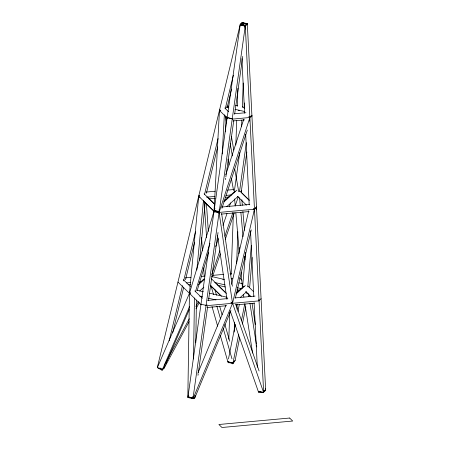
<?xml version="1.0" encoding="UTF-8"?>
<svg xmlns="http://www.w3.org/2000/svg" width="450" height="450" viewBox="0 0 450 450"><rect width="100%" height="100%" fill="white"/><g stroke="black" fill="none" stroke-linecap="round" stroke-linejoin="round"><path stroke-width="0.67" d="M192.932 396.202L192.915 397.603L187.824 397.496L189.456 292.956L190.727 292.984M193.511 359.016L194.462 297.973M195.773 342.838L196.436 300.043M228.797 339.317L229.787 311.957M231.137 274.77L233.353 213.733M235.834 144.962L236.728 120.409M237.251 106.397L237.915 88.155M242.179 23.912L242.229 22.506L247.309 23.67L265.669 390.386L263.632 392.203L258.564 391.736M243.709 25.695L243.759 24.289L243.433 25.656M234.174 332.061L234.534 322.239M236.672 263.306L237.819 231.733M241.605 126.506L241.836 120.195M242.325 107.561L243.219 83.008M245.177 28.986L245.284 26.184L247.309 23.67L242.235 23.198L240.204 25.02L245.284 26.184M236.942 309.201L237.122 304.29M237.555 292.365L237.656 289.558M238.956 253.778L239.186 247.461M241.211 192.054L241.262 190.648M244.254 107.854L244.429 102.943M219.116 212.068L214.059 210.887L219.482 110.093L220.753 110.205M219.234 209.244L219.122 211.348L214.031 210.887M222.227 153.951L224.347 114.75M225.377 131.878L226.209 116.477M242.539 288.073L245.588 252.394M247.792 286.808L251.319 245.531M254.194 211.95L254.374 209.852L253.119 209.469M249.638 287.505L252.208 257.423M256.275 209.852L256.517 207.056L255.088 208.918M198.754 195.891L189.484 292.944L190.749 293.147M196.83 270.023L203.501 200.205M199.654 260.224L205.194 202.269M241.875 25.296L242.167 23.209L247.241 24.373L245.346 25.481L240.266 24.311L157.303 367.532L162.242 369.405M243.568 25.672L243.759 24.289L243.833 25.689M247.241 24.373L242.303 22.5L240.266 24.311L187.886 397.502L192.96 398.672L245.346 25.481M195.154 395.471L194.861 397.564L192.96 398.672M197.989 375.283L198.186 373.888M198.377 372.499L207.664 306.349M208.446 300.78L218.025 232.549M225.467 179.646L225.664 178.251M225.855 176.861L233.775 120.465M234.636 114.188L242.747 56.402M234.248 191.931L239.743 152.544M239.501 191.711L246.347 142.65M249.334 121.23L249.525 119.846M241.239 192.105L246.831 152.027M251.747 116.786L251.938 115.403L250.83 116.933M228.476 358.914L235.328 324.501M237.932 311.428L239.304 304.543M227.931 361.665L232.83 363.803L238.725 334.209M241.464 320.445L244.755 303.924M239.653 337.804L235.131 360.517L232.83 363.803M242.398 324.039L245.824 306.832M231.564 284.372L248.737 210.718M255.746 208.322L254.559 208.834L232.616 302.951L231.362 302.569M235.356 298.091L251.252 229.894M241.808 24.542L242.303 22.5M169.161 340.802L182.492 285.637M183.645 280.873L195.497 231.834M204.553 194.377L218.053 138.538M225.292 108.574L233.359 75.212M244.884 27.551L245.211 26.19L240.266 24.311L242.167 23.209M164.604 366.233L164.278 367.594L163.26 368.499M172.671 332.859L183.701 287.229M185.513 279.737L194.569 242.28M206.421 193.247L217.614 146.942M227.16 107.443L231.604 89.061M189.54 293.001L214.104 210.943L218.998 213.097M195.441 291.791L209.942 243.366M197.263 290.289L208.541 252.624M214.92 208.215L214.268 210.218L219.212 212.091L249.998 117.169L248.76 116.702M225.759 174.791L243.754 119.312M221.946 208.299L247.309 130.089M215.719 246.549L218.43 238.612M222.947 225.388L227.014 213.491M229.269 206.876L230.625 202.911M211.742 274.551L219.87 250.751M224.843 236.205L232.971 212.4M235.226 205.785L238.162 197.19M212.366 277.059L220.269 253.918M225.242 239.372L234.276 212.923M188.741 395.218L188.207 396.512L193.044 398.706L194.535 398.548L230.951 310.584M197.848 373.23L225.962 305.314M193.044 398.706L232.667 302.979L230.856 302.158M189.557 293.062L157.348 367.633L162.09 370.271L164.233 367.493L165.066 365.563M162.09 370.271L189.579 306.63M165.617 364.281L189.219 309.639M233.145 362.88L233.741 361.744M164.475 365.051L165.139 363.819M165.797 362.582L189.27 318.774M195.879 306.433L198.523 301.494M189.073 321.688L163.952 368.578L162.163 369.371L159.896 367.959M196.02 308.728L199.322 302.558M230.13 310.697L258.711 392.681L263.543 392.259L265.517 389.441M242.229 22.506L240.204 25.02L245.273 25.487L247.309 23.67M235.08 360.416L233.055 362.931L227.981 361.766M199.704 195.294L198.737 196.262L214.026 211.252M223.763 201.223L235.176 191.104M224.066 201.774L236.936 190.097M226.811 206.623L238.14 196.346M199.282 283.207L203.957 278.966M198.518 284.732L204.75 279.073M199.699 290.993L203.85 287.224M236.244 292.961L242.477 287.308M235.997 294.013L245.34 285.531M240.294 297.45L246.521 291.797M249.868 117.152L251.899 115.335M254.453 208.834L256.489 207.011M259.043 300.521L261.079 298.699M243.034 286.92L244.148 286.144M207.006 304.813L206.055 305.37L200.981 304.2M263.655 391.134L265.613 390.381L265.286 388.311M258.615 391.736L261.135 391.438M234.382 113.777L245.947 112.708M232.189 119.138L249.879 117.506M233.061 120.938L244.626 119.874M221.355 207.062L249.789 204.458M219.094 212.428L254.464 209.188M221.406 214.099L249.148 211.556M185.344 277.881L190.929 277.369M201.403 276.412L204.193 276.159M212.569 275.394L223.74 274.371M230.023 273.797L231.418 273.668M186.553 282.932L190.738 282.549M199.817 281.717L201.212 281.593M222.851 279.613L224.246 279.484M231.232 278.848L232.627 278.719M188.19 284.664L190.282 284.473M207.585 300.426L227.829 298.575M234.81 297.934L255.054 296.077M205.999 305.73L259.054 300.876L258.756 299.61M206.938 307.524L226.485 305.736M235.564 304.909L254.413 303.182M226.744 106.273L228.78 106.087M235.586 105.474L237.623 105.289M238.146 110.396L239.507 110.272M206.066 192.071L215.083 191.25M227.565 190.108L233.809 189.54M206.578 197.184L214.898 196.425M225.996 195.412L231.547 194.906M208.884 198.855L215.128 198.287M225.529 197.336L228.999 197.021M214.031 211.944L219.049 212.091L232.481 302.963L263.543 392.259M231.227 302.923L232.481 302.963M232.521 362.858L228.127 362.711L220.365 335.683M198.743 196.954L200.014 197.156M227.171 117.608L232.251 118.778L227.16 117.596M214.076 210.898L219.156 212.068M226.074 107.218L228.814 107.854M234.979 109.282L244.564 111.504M211.776 276.564L223.987 279.394M238.916 282.859L242.308 283.646M214.779 282.504L224.961 284.861M237.172 287.696L241.245 288.641M217.912 285.238L225.377 286.971M236.914 289.642L239.625 290.272M196.718 290.228L203.501 291.803M209.61 293.22L227.25 297.309M199.721 296.168L202.438 296.798M208.541 298.215L216.006 299.942M253.299 208.451L254.559 208.834M219.527 110.104L220.764 110.571M242.454 106.38L244.367 108.248M239.94 191.093L249.311 200.273M241.183 192.386L249.075 200.115M237.561 196.414L246.437 205.11M204.075 193.838L214.436 203.996M207.292 197.066L214.194 203.839M203.428 200.942L214.284 211.579M239.4 277.746L241.892 280.192M247.877 286.054L253.361 291.426M246.009 291.881L250.999 296.769M245.734 291.69L250.723 296.572M211.376 278.707L226.333 293.366M215.089 282.426L225.557 292.686M210.504 285.514L221.479 296.263M210.229 285.322L220.703 295.582M183.352 279.669L190.333 286.509M194.822 290.908L202.297 298.238M177.992 282.077L201.156 304.847M224.775 107.994L228.594 111.741M219.476 110.458L227.126 117.962M224.601 115.56L227.469 118.373M235.783 304.149L259.065 370.929M214.763 289.192L216.506 295.279M219.611 306.09L222.131 314.876M224.848 324.332L229.697 341.229M211.033 285.84L213.553 294.626M216.855 306.113L220.539 318.954M223.256 328.416L231.981 358.824M212.029 306.624L217.654 326.222M231.373 136.328L233.809 150.092M225.338 116.072L226.558 122.951M230.214 143.595L232.408 155.981M234.726 169.054L238.748 191.762M227.947 158.946L229.044 165.139M231.362 178.211L233.556 190.597M252.034 303.345L255.375 324.759M248.456 293.738L248.889 296.499M249.969 303.407L256.326 344.16M256.539 345.544L256.759 346.928M246.701 292.275L246.921 293.659M243.422 294.345L243.855 297.107M244.929 304.014L252.585 353.059M221.608 213.384L232.374 286.222M217.519 235.53L226.952 299.346M241.841 199.682L242.331 205.256M242.888 211.523L244.541 230.333M239.574 197.662L240.249 205.324M240.868 212.287L243.017 236.672M244.732 256.174L245.042 259.656M234.613 198.973L235.226 205.937M235.839 212.906L239.282 251.91M241.059 272.109L242.409 287.438M206.387 203.333L208.333 231.362M204.075 201.268L206.606 237.707M207.821 255.223L207.917 256.624M201.561 237.594L202.483 250.909M203.653 267.727L204.283 276.834M245.273 25.487L263.632 392.203M242.235 23.198L242.308 24.598M241.886 58.607L244.62 113.186M245.672 134.179L249.21 204.862M250.504 230.76L253.8 296.55M254.115 302.85L257.338 367.239M289.642 418.033L218.897 424.502L221.957 427.5L292.697 421.031L289.642 418.033"/></g></svg>
